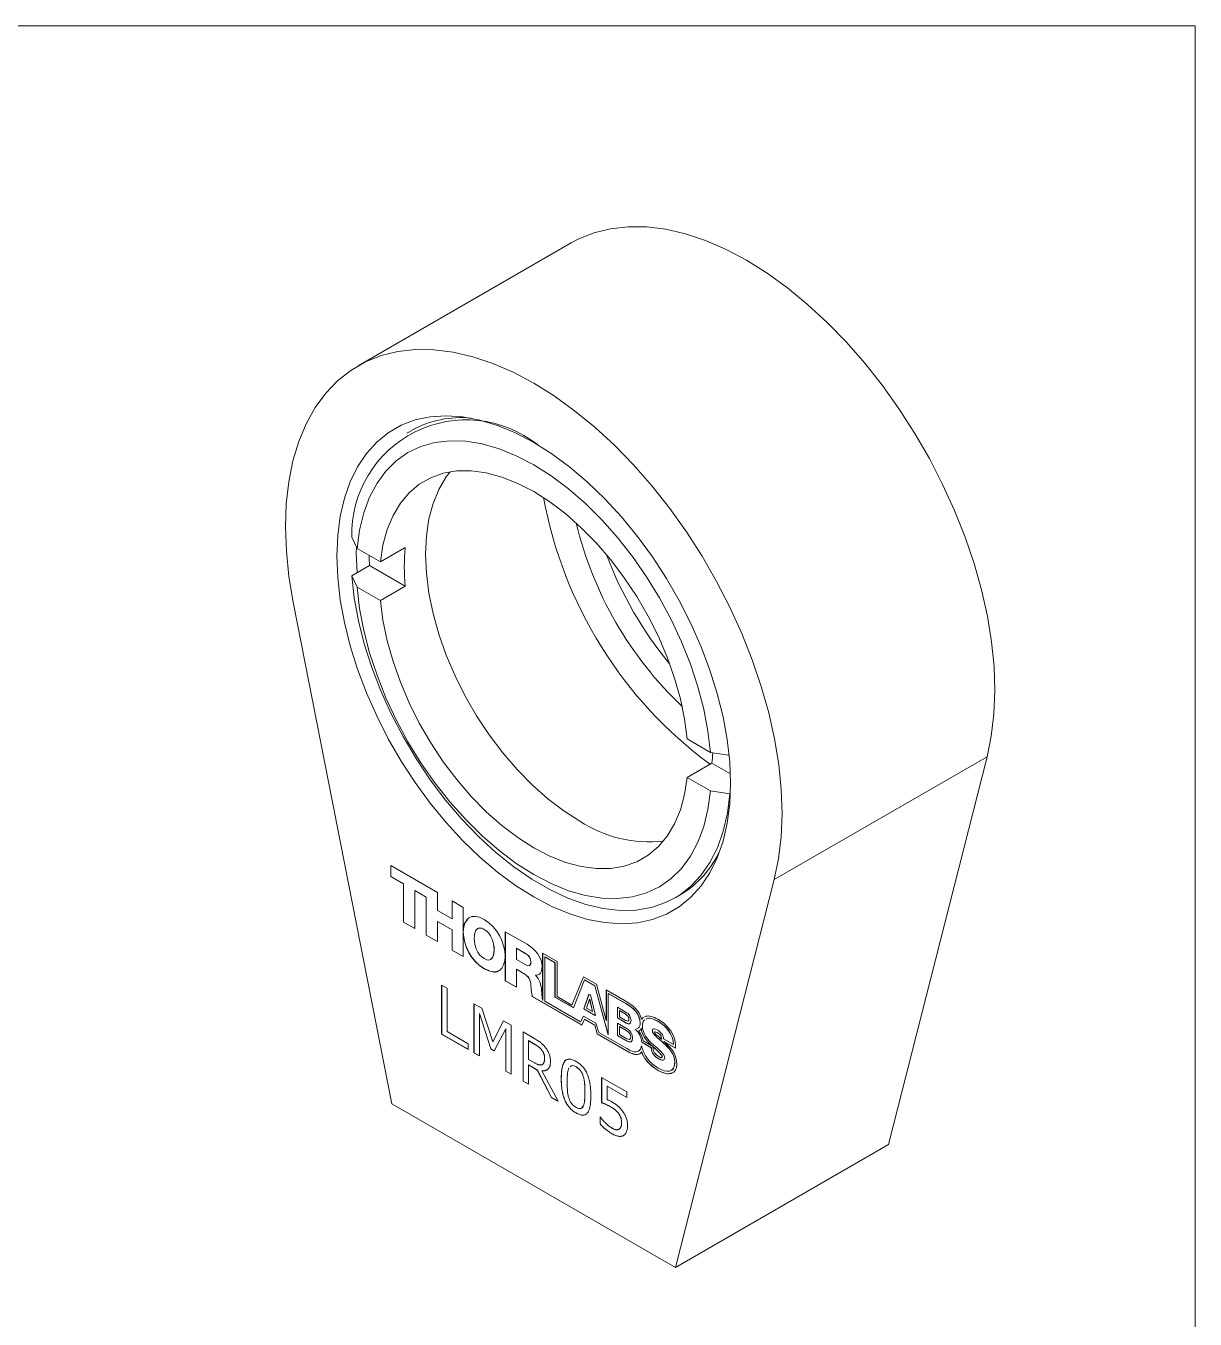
# Model space of a CAD drawing. Header units: inches. Extents: x 0.1 to 10.9, y 0.1 to 8.4.
# Drawn here: x 8.609 to 10.94, y 5.861 to 8.44 of the extents above; entities that cross this region are included whole.
import ezdxf

# ---------------------------------------------------------------- set-up
doc = ezdxf.new("R2010")
doc.units = ezdxf.units.IN
doc.header["$MEASUREMENT"] = 0

msp = doc.modelspace()

# ---------------------------------------------------------------- linework, layer by layer
at = {"color": 7, "linetype": 'Continuous', "lineweight": 0}
for p, q in [((0.06, 8.44), (10.94, 8.44)), ((10.94, 8.44), (10.94, 0.06)), ((9.6956, 8.007), (9.2714, 7.7621)), ((9.3784, 7.6333), (9.368, 7.6274)), ((9.2691, 7.3976), (9.2586, 7.42)), ((9.3156, 7.3708), (9.2691, 7.3976)), ((9.3651, 7.3993), (9.3156, 7.3708)), ((9.294, 7.3636), (9.2586, 7.3432)), ((9.294, 7.3636), (9.3651, 7.3226)), ((9.2586, 7.3432), (9.2691, 7.3208)), ((9.2691, 7.3208), (9.3156, 7.294)), ((9.3651, 7.3226), (9.3156, 7.294)), ((9.1418, 7.2909), (9.3385, 6.2903)), ((9.9736, 6.9909), (9.9271, 7.0177)), ((10.0094, 6.9853), (9.9736, 6.9909)), ((9.9766, 6.9695), (9.9271, 6.941)), ((9.9766, 6.9695), (10.0135, 6.9483)), ((10.5251, 6.9822), (10.1009, 6.7373)), ((10.3285, 6.2087), (10.5251, 6.9822)), ((9.9271, 6.941), (9.9736, 6.9141)), ((9.9736, 6.9141), (10.0123, 6.9081)), ((10.0134, 6.9087), (10.0123, 6.9081)), ((9.3363, 6.7652), (9.4292, 6.7116)), ((9.3363, 6.7432), (9.3363, 6.7652)), ((9.3365, 6.7433), (9.3365, 6.7651)), ((9.3365, 6.7433), (9.3363, 6.7432)), ((9.3618, 6.7285), (9.3363, 6.7432)), ((9.3619, 6.7286), (9.3365, 6.7433)), ((9.9042, 5.9637), (10.1009, 6.7373)), ((9.3619, 6.7286), (9.3618, 6.7285)), ((9.3618, 6.6525), (9.3618, 6.7285)), ((9.3619, 6.6526), (9.3619, 6.7286)), ((9.3841, 6.7158), (9.3839, 6.7157)), ((9.3839, 6.7157), (9.3839, 6.6397)), ((9.407, 6.7024), (9.3839, 6.7157)), ((9.4071, 6.7025), (9.3841, 6.7158)), ((9.4292, 6.7116), (9.4292, 6.6759)), ((9.903, 6.7007), (9.9133, 6.7067)), ((9.4071, 6.7025), (9.407, 6.7024)), ((9.407, 6.6264), (9.407, 6.7024)), ((9.4071, 6.6265), (9.4071, 6.7025)), ((9.4584, 6.659), (9.4584, 6.6947)), ((9.4584, 6.6947), (9.4806, 6.6819)), ((9.4585, 6.6591), (9.4585, 6.6946)), ((9.4806, 6.6819), (9.4806, 6.5839)), ((9.4292, 6.6759), (9.4584, 6.659)), ((9.4585, 6.6591), (9.4584, 6.659)), ((9.3619, 6.6526), (9.3618, 6.6525)), ((9.3839, 6.6397), (9.3618, 6.6525)), ((9.3839, 6.6398), (9.3619, 6.6526)), ((9.4293, 6.654), (9.4292, 6.6539)), ((9.4292, 6.6539), (9.4292, 6.6136)), ((9.4584, 6.6371), (9.4292, 6.6539)), ((9.4585, 6.6371), (9.4293, 6.654)), ((9.4584, 6.5967), (9.4584, 6.6371)), ((9.4585, 6.6371), (9.4584, 6.6371)), ((9.4585, 6.5968), (9.4585, 6.6371)), ((9.4809, 6.633), (9.4807, 6.6329)), ((9.5226, 6.638), (9.5225, 6.6379)), ((9.5646, 6.6334), (9.608, 6.6083)), ((9.5646, 6.5354), (9.5646, 6.6334)), ((9.5647, 6.5355), (9.5647, 6.6333)), ((9.4071, 6.6265), (9.407, 6.6264)), ((9.4292, 6.6136), (9.407, 6.6264)), ((9.4292, 6.6137), (9.4071, 6.6265)), ((9.4585, 6.5968), (9.4584, 6.5967)), ((9.4806, 6.5839), (9.4584, 6.5967)), ((9.4806, 6.5841), (9.4585, 6.5968)), ((9.5424, 6.5975), (9.5423, 6.5974)), ((9.5869, 6.6003), (9.5868, 6.6002)), ((9.5868, 6.6002), (9.5868, 6.5781)), ((9.6044, 6.59), (9.5868, 6.6002)), ((9.5868, 6.5781), (9.6054, 6.5674)), ((9.6046, 6.5901), (9.5869, 6.6003)), ((9.6046, 6.5901), (9.6044, 6.59)), ((9.668, 6.5737), (9.6391, 6.5904)), ((9.6391, 6.5904), (9.6391, 6.497)), ((9.6393, 6.5903), (9.6392, 6.4971)), ((9.6437, 6.583), (9.6436, 6.5829)), ((9.6436, 6.4945), (9.6436, 6.5829)), ((9.6436, 6.5829), (9.6636, 6.5714)), ((9.6437, 6.583), (9.6637, 6.5715)), ((9.5227, 6.5597), (9.5226, 6.5596)), ((9.5869, 6.5584), (9.5868, 6.5583)), ((9.5868, 6.5583), (9.5868, 6.5226)), ((9.6036, 6.5486), (9.5868, 6.5583)), ((9.6037, 6.5487), (9.5869, 6.5584)), ((9.6158, 6.5731), (9.6156, 6.573)), ((9.6637, 6.5715), (9.6636, 6.5714)), ((9.6636, 6.5714), (9.6636, 6.503)), ((9.6637, 6.5715), (9.6637, 6.503)), ((9.668, 6.5039), (9.668, 6.5737)), ((9.4377, 6.527), (9.4484, 6.5208)), ((9.4377, 6.429), (9.4377, 6.527)), ((9.4378, 6.4291), (9.4378, 6.5269)), ((9.5647, 6.5355), (9.5646, 6.5354)), ((9.5868, 6.5226), (9.5646, 6.5354)), ((9.5868, 6.5228), (9.5647, 6.5355)), ((9.6037, 6.5487), (9.6036, 6.5486)), ((9.6246, 6.5468), (9.6245, 6.5467)), ((9.6245, 6.5467), (9.6245, 6.5464)), ((9.7202, 6.5435), (9.6974, 6.4869)), ((9.7203, 6.5435), (9.6975, 6.487)), ((9.7003, 6.4817), (9.7226, 6.5373)), ((9.7464, 6.5284), (9.7202, 6.5435)), ((9.7228, 6.5374), (9.7226, 6.5373)), ((9.7226, 6.5373), (9.7429, 6.5256)), ((9.7228, 6.5374), (9.7431, 6.5257)), ((9.766, 6.4561), (9.7464, 6.5284)), ((9.4484, 6.5208), (9.4484, 6.434)), ((9.6161, 6.5215), (9.616, 6.5214)), ((9.6186, 6.5044), (9.6185, 6.5043)), ((9.7174, 6.4472), (9.6185, 6.5043)), ((9.7174, 6.4473), (9.6186, 6.5044)), ((9.6636, 6.503), (9.7003, 6.4817)), ((9.6637, 6.503), (9.6636, 6.503)), ((9.6637, 6.503), (9.7004, 6.4819)), ((9.6974, 6.4869), (9.668, 6.5039)), ((9.7314, 6.509), (9.7213, 6.4793)), ((9.7315, 6.5089), (9.7215, 6.4794)), ((9.7314, 6.509), (9.7345, 6.5072)), ((9.7345, 6.5072), (9.7442, 6.4662)), ((9.7431, 6.5257), (9.7429, 6.5256)), ((9.7429, 6.5256), (9.77, 6.4275)), ((9.7431, 6.5257), (9.77, 6.4281)), ((9.8035, 6.4955), (9.766, 6.5171)), ((9.766, 6.5171), (9.766, 6.4561)), ((9.7661, 6.517), (9.7661, 6.4562)), ((9.7701, 6.5101), (9.77, 6.51)), ((9.77, 6.4275), (9.77, 6.51)), ((9.77, 6.51), (9.8058, 6.4893)), ((9.7701, 6.5101), (9.806, 6.4893)), ((9.5021, 6.4898), (9.5176, 6.4809)), ((9.5021, 6.3918), (9.5021, 6.4898)), ((9.5023, 6.3919), (9.5023, 6.4897)), ((9.5176, 6.4809), (9.5398, 6.4138)), ((9.6392, 6.4971), (9.6391, 6.497)), ((9.7145, 6.4536), (9.6436, 6.4945)), ((9.6975, 6.487), (9.6974, 6.4869)), ((9.7215, 6.4794), (9.7213, 6.4793)), ((9.7442, 6.4662), (9.7213, 6.4793)), ((9.7441, 6.4664), (9.7215, 6.4794)), ((9.7327, 6.4989), (9.7267, 6.481)), ((9.7267, 6.481), (9.7385, 6.4742)), ((9.7385, 6.4742), (9.7327, 6.4989)), ((9.7329, 6.4989), (9.7327, 6.4989)), ((9.7386, 6.4742), (9.7329, 6.4989)), ((9.7386, 6.4742), (9.7385, 6.4742)), ((9.7882, 6.4828), (9.8059, 6.4725)), ((9.7882, 6.4614), (9.7882, 6.4828)), ((9.7883, 6.4614), (9.7883, 6.4827)), ((9.7922, 6.4759), (9.7921, 6.4758)), ((9.7921, 6.4758), (9.7921, 6.4635)), ((9.8045, 6.4687), (9.7921, 6.4758)), ((9.8046, 6.4688), (9.7922, 6.4759)), ((9.806, 6.4893), (9.8058, 6.4893)), ((9.513, 6.4702), (9.5129, 6.4701)), ((9.5129, 6.4701), (9.5129, 6.3856)), ((9.5358, 6.3997), (9.5129, 6.4701)), ((9.5359, 6.3997), (9.513, 6.4702)), ((9.5398, 6.4138), (9.5612, 6.4557)), ((9.5399, 6.4138), (9.5613, 6.4557)), ((9.5612, 6.4557), (9.5762, 6.447)), ((9.7203, 6.4651), (9.7145, 6.4536)), ((9.7146, 6.4537), (9.7145, 6.4536)), ((9.7204, 6.4651), (9.7146, 6.4537)), ((9.7174, 6.4472), (9.7224, 6.4587)), ((9.745, 6.4508), (9.7203, 6.4651)), ((9.7226, 6.4588), (9.7224, 6.4587)), ((9.7224, 6.4587), (9.743, 6.4469)), ((9.7226, 6.4588), (9.7431, 6.4469)), ((9.7508, 6.4325), (9.745, 6.4508)), ((9.7661, 6.4562), (9.766, 6.4561)), ((9.8059, 6.4511), (9.7882, 6.4614)), ((9.7883, 6.4614), (9.7882, 6.4614)), ((9.7882, 6.4511), (9.8079, 6.4397)), ((9.7882, 6.4511), (9.7882, 6.4264)), ((9.8061, 6.4512), (9.7883, 6.4614)), ((9.7883, 6.451), (9.7883, 6.4265)), ((9.7921, 6.4635), (9.8045, 6.4563)), ((9.8046, 6.4688), (9.8045, 6.4687)), ((9.8061, 6.4512), (9.8059, 6.4511)), ((9.8112, 6.4587), (9.811, 6.4587)), ((9.8337, 6.4512), (9.8335, 6.4512)), ((9.8365, 6.4589), (9.8364, 6.4588)), ((9.8693, 6.4546), (9.8692, 6.4545)), ((9.4378, 6.4291), (9.4377, 6.429)), ((9.4903, 6.3986), (9.4377, 6.429)), ((9.4903, 6.3988), (9.4378, 6.4291)), ((9.4484, 6.434), (9.4903, 6.4098)), ((9.5655, 6.4397), (9.5424, 6.3959)), ((9.5656, 6.4398), (9.5655, 6.4397)), ((9.5655, 6.3552), (9.5655, 6.4397)), ((9.5656, 6.3553), (9.5656, 6.4398)), ((9.5762, 6.447), (9.5762, 6.349)), ((9.5999, 6.4334), (9.6233, 6.4199)), ((9.5999, 6.3354), (9.5999, 6.4334)), ((9.6, 6.3355), (9.6, 6.4333)), ((9.743, 6.4469), (9.7478, 6.4296)), ((9.7431, 6.4469), (9.743, 6.4469)), ((9.7431, 6.4469), (9.748, 6.4297)), ((9.748, 6.4297), (9.7478, 6.4296)), ((9.7478, 6.4296), (9.8112, 6.393)), ((9.748, 6.4297), (9.8113, 6.3931)), ((9.8068, 6.4002), (9.7508, 6.4325)), ((9.7883, 6.4265), (9.7882, 6.4264)), ((9.8079, 6.415), (9.7882, 6.4264)), ((9.8081, 6.4151), (9.7883, 6.4265)), ((9.7921, 6.4444), (9.792, 6.4443)), ((9.792, 6.4443), (9.792, 6.4285)), ((9.8068, 6.4358), (9.792, 6.4443)), ((9.792, 6.4285), (9.8068, 6.4199)), ((9.8069, 6.4359), (9.7921, 6.4444)), ((9.8069, 6.4359), (9.8068, 6.4358)), ((9.8148, 6.4233), (9.8146, 6.4233)), ((9.8359, 6.4405), (9.8357, 6.4404)), ((9.8581, 6.4358), (9.8579, 6.4357)), ((9.8692, 6.431), (9.8691, 6.431)), ((9.8757, 6.4229), (9.8755, 6.4228)), ((9.4903, 6.4098), (9.4903, 6.3986)), ((9.5424, 6.3959), (9.5358, 6.3997)), ((9.5359, 6.3997), (9.5358, 6.3997)), ((9.5424, 6.396), (9.5359, 6.3997)), ((9.5399, 6.4138), (9.5398, 6.4138)), ((9.6107, 6.4161), (9.6106, 6.416)), ((9.6106, 6.416), (9.6106, 6.3788)), ((9.6237, 6.4084), (9.6106, 6.416)), ((9.6239, 6.4085), (9.6107, 6.4161)), ((9.6239, 6.4085), (9.6237, 6.4084)), ((9.6375, 6.3972), (9.6374, 6.3971)), ((9.8081, 6.4151), (9.8079, 6.415)), ((9.8367, 6.4131), (9.8366, 6.413)), ((9.8366, 6.413), (9.8557, 6.402)), ((9.8367, 6.4131), (9.8558, 6.402)), ((9.8585, 6.4044), (9.8392, 6.4156)), ((9.8549, 6.4079), (9.8547, 6.4078)), ((9.8558, 6.402), (9.8557, 6.402)), ((9.8586, 6.4045), (9.8585, 6.4044)), ((9.8591, 6.404), (9.859, 6.4039)), ((9.8759, 6.4191), (9.8757, 6.419)), ((9.8999, 6.4084), (9.8799, 6.4199)), ((9.8803, 6.4114), (9.8801, 6.4113)), ((9.8809, 6.4147), (9.8808, 6.4146)), ((9.8808, 6.4146), (9.9042, 6.4012)), ((9.8809, 6.4147), (9.9043, 6.4013)), ((9.9, 6.4085), (9.8999, 6.4084)), ((9.5023, 6.3919), (9.5021, 6.3918)), ((9.5129, 6.3856), (9.5021, 6.3918)), ((9.5129, 6.3858), (9.5023, 6.3919)), ((9.6106, 6.3788), (9.6219, 6.3723)), ((9.643, 6.381), (9.6428, 6.3809)), ((9.8113, 6.3931), (9.8112, 6.393)), ((9.8364, 6.3942), (9.8363, 6.3941)), ((9.8703, 6.38), (9.8702, 6.3799)), ((9.8775, 6.3843), (9.8774, 6.3842)), ((9.9025, 6.3731), (9.9024, 6.373)), ((9.5656, 6.3553), (9.5655, 6.3552)), ((9.5762, 6.349), (9.5655, 6.3552)), ((9.5762, 6.3492), (9.5656, 6.3553)), ((9.6107, 6.3677), (9.6106, 6.3676)), ((9.6106, 6.3676), (9.6106, 6.3292)), ((9.6283, 6.3574), (9.6106, 6.3676)), ((9.6285, 6.3575), (9.6107, 6.3677)), ((9.6285, 6.3575), (9.6283, 6.3574)), ((9.6568, 6.3026), (9.6283, 6.3574)), ((9.6569, 6.3026), (9.6285, 6.3575)), ((9.6378, 6.356), (9.6377, 6.3559)), ((9.6377, 6.3559), (9.6697, 6.2951)), ((9.6412, 6.3568), (9.6378, 6.356)), ((9.638, 6.3683), (9.6379, 6.3682)), ((9.7058, 6.3637), (9.7057, 6.3636)), ((9.7201, 6.3452), (9.7199, 6.3451)), ((9.8706, 6.3561), (9.8705, 6.3561)), ((9.6, 6.3355), (9.5999, 6.3354)), ((9.6106, 6.3292), (9.5999, 6.3354)), ((9.6106, 6.3294), (9.6, 6.3355)), ((9.6763, 6.3404), (9.6761, 6.3403)), ((9.7567, 6.3429), (9.8072, 6.3137)), ((9.7567, 6.292), (9.7567, 6.3429)), ((9.7568, 6.2921), (9.7568, 6.3428)), ((9.7676, 6.3256), (9.7674, 6.3255)), ((9.7674, 6.3255), (9.7674, 6.2989)), ((9.8072, 6.3025), (9.7674, 6.3255)), ((9.8072, 6.3027), (9.7676, 6.3256)), ((9.6697, 6.2951), (9.6568, 6.3026)), ((9.6569, 6.3026), (9.6568, 6.3026)), ((9.6696, 6.2953), (9.6569, 6.3026)), ((9.7235, 6.3132), (9.7234, 6.3131)), ((9.8072, 6.3137), (9.8072, 6.3025)), ((9.3385, 6.2903), (9.9042, 5.9637)), ((9.7058, 6.2719), (9.7057, 6.2718)), ((9.7175, 6.2827), (9.7201, 6.2852)), ((9.7201, 6.2852), (9.72, 6.2851)), ((9.7568, 6.2921), (9.7567, 6.292)), ((9.7743, 6.2844), (9.7742, 6.2844)), ((9.7909, 6.2703), (9.7908, 6.2702)), ((9.7535, 6.2641), (9.7542, 6.2636)), ((9.7535, 6.25), (9.7535, 6.2641)), ((9.7536, 6.2501), (9.7535, 6.25)), ((9.7536, 6.2501), (9.7536, 6.264)), ((9.7966, 6.2527), (9.7964, 6.2527)), ((9.7776, 6.2304), (9.7775, 6.2304)), ((9.7916, 6.2396), (9.7914, 6.2395)), ((10.3285, 6.2087), (9.9042, 5.9637))]:
    msp.add_line(p, q, dxfattribs=at)
at = {"color": 7, "linetype": 'Continuous', "lineweight": 0, "flags": 128}
for points in [[(10.5251, 6.9822), (10.5336, 7.0236), (10.5388, 7.0675), (10.5406, 7.1138), (10.539, 7.162), (10.534, 7.2118), (10.5257, 7.2629), (10.5141, 7.315), (10.4992, 7.3677), (10.4813, 7.4205), (10.4604, 7.4733), (10.4366, 7.5256), (10.4102, 7.577), (10.3812, 7.6271), (10.35, 7.6758), (10.3167, 7.7226), (10.2815, 7.7671), (10.2447, 7.8092), (10.2066, 7.8484), (10.1673, 7.8846), (10.1272, 7.9175), (10.0865, 7.9468), (10.0456, 7.9724), (10.0047, 7.994), (9.964, 8.0116), (9.9239, 8.0251), (9.8847, 8.0342), (9.8465, 8.039), (9.8097, 8.0395), (9.7745, 8.0355), (9.7412, 8.0272), (9.71, 8.0147), (9.6956, 8.007)], [(10.1009, 6.7373), (10.1094, 6.7787), (10.1145, 6.8226), (10.1163, 6.8688), (10.1147, 6.917), (10.1097, 6.9669), (10.1014, 7.018), (10.0898, 7.0701), (10.075, 7.1227), (10.057, 7.1756), (10.0361, 7.2284), (10.0123, 7.2806), (9.9859, 7.332), (9.957, 7.3822), (9.9257, 7.4309), (9.8924, 7.4776), (9.8572, 7.5222), (9.8204, 7.5642), (9.7823, 7.6035), (9.743, 7.6397), (9.7029, 7.6725), (9.6623, 7.7019), (9.6213, 7.7274), (9.5804, 7.7491), (9.5398, 7.7667), (9.4997, 7.7802), (9.4604, 7.7893), (9.4222, 7.7941), (9.3855, 7.7945), (9.3503, 7.7906), (9.317, 7.7823), (9.2857, 7.7697), (9.2568, 7.7529), (9.2303, 7.7321), (9.2066, 7.7072), (9.1857, 7.6786), (9.1677, 7.6465), (9.1529, 7.6109), (9.1413, 7.5723), (9.133, 7.5307), (9.128, 7.4867), (9.1264, 7.4403), (9.1282, 7.392), (9.1333, 7.3421), (9.1418, 7.2909)], [(10.0138, 6.9293), (10.0121, 6.8885), (10.0071, 6.8499), (9.9988, 6.8139), (9.9873, 6.7809), (9.9726, 6.7511), (9.955, 6.7247), (9.9345, 6.702), (9.9114, 6.6831), (9.8857, 6.6683), (9.8578, 6.6577), (9.8279, 6.6513), (9.7963, 6.6492), (9.7631, 6.6514), (9.7287, 6.658), (9.6935, 6.6688), (9.6576, 6.6837), (9.6213, 6.7027), (9.5851, 6.7255), (9.5492, 6.752), (9.5139, 6.782), (9.4796, 6.8151), (9.4464, 6.8512), (9.4148, 6.8898), (9.3848, 6.9308), (9.357, 6.9736), (9.3313, 7.018), (9.3082, 7.0636), (9.2877, 7.1099), (9.27, 7.1567), (9.2554, 7.2034), (9.2439, 7.2498), (9.2356, 7.2953), (9.2306, 7.3396), (9.2289, 7.3824), (9.2306, 7.4233), (9.2356, 7.4618), (9.2439, 7.4978), (9.2554, 7.5308), (9.27, 7.5607), (9.2877, 7.5871), (9.3082, 7.6098), (9.3313, 7.6286), (9.357, 7.6434), (9.3848, 7.654), (9.4148, 7.6604), (9.4464, 7.6625), (9.4796, 7.6603), (9.5139, 7.6537), (9.5492, 7.643), (9.5851, 7.628), (9.6213, 7.609), (9.6576, 7.5862), (9.6935, 7.5597), (9.7287, 7.5297), (9.7631, 7.4966), (9.7963, 7.4606), (9.8279, 7.4219), (9.8578, 7.381), (9.8857, 7.3381), (9.9114, 7.2937), (9.9345, 7.2482), (9.955, 7.2018), (9.9726, 7.1551), (9.9873, 7.1083), (9.9988, 7.062), (10.0071, 7.0164), (10.0121, 6.9721), (10.0138, 6.9293)], [(9.9736, 6.9909), (9.9686, 7.0336), (9.9603, 7.0774), (9.9487, 7.122), (9.9339, 7.167), (9.9161, 7.2118), (9.8954, 7.2561), (9.8721, 7.2994), (9.8463, 7.3413), (9.8184, 7.3815), (9.7886, 7.4194), (9.7571, 7.4548), (9.7243, 7.4873), (9.6906, 7.5166), (9.6561, 7.5424), (9.6213, 7.5644), (9.5866, 7.5825), (9.5521, 7.5965), (9.5184, 7.6062), (9.4856, 7.6115), (9.4541, 7.6125), (9.4243, 7.609), (9.3964, 7.6011), (9.3706, 7.5889), (9.3473, 7.5725), (9.3266, 7.5521), (9.3088, 7.5278), (9.294, 7.4999), (9.2824, 7.4687), (9.2741, 7.4345), (9.2691, 7.3976)], [(9.9271, 7.0177), (9.922, 7.0573), (9.9136, 7.0979), (9.902, 7.1392), (9.8873, 7.1807), (9.8698, 7.2219), (9.8495, 7.2624), (9.8268, 7.3017), (9.8018, 7.3394), (9.7748, 7.3751), (9.7462, 7.4084), (9.7162, 7.439), (9.6851, 7.4665), (9.6534, 7.4906), (9.6213, 7.5111), (9.5893, 7.5276), (9.5575, 7.5402), (9.5265, 7.5485), (9.4965, 7.5526), (9.4679, 7.5523), (9.4409, 7.5477), (9.4159, 7.5388), (9.3932, 7.5258), (9.3729, 7.5087), (9.3554, 7.4878), (9.3407, 7.4633), (9.3291, 7.4354), (9.3207, 7.4044), (9.3156, 7.3708)], [(9.4547, 7.5506), (9.4469, 7.5403), (9.4323, 7.5156), (9.4207, 7.4876), (9.4124, 7.4565), (9.4074, 7.4227), (9.4057, 7.3865), (9.4074, 7.3484), (9.4124, 7.3088), (9.4207, 7.2681), (9.4323, 7.2267), (9.4469, 7.1851), (9.4644, 7.1438), (9.4847, 7.1032), (9.5075, 7.0638), (9.5325, 7.0259), (9.5595, 6.9901), (9.5882, 6.9567), (9.6182, 6.926), (9.6493, 6.8984), (9.6811, 6.8742), (9.7133, 6.8537)], [(9.2677, 7.3999), (9.2675, 7.3884), (9.269, 7.3492)], [(10.0123, 6.9081), (10.0074, 6.8695), (9.9991, 6.8337), (9.9875, 6.8008), (9.9727, 6.7713), (9.9547, 6.7454), (9.9339, 6.7233), (9.9103, 6.7052), (9.8842, 6.6913), (9.8559, 6.6817), (9.8255, 6.6766), (9.7934, 6.6759), (9.7598, 6.6797), (9.7251, 6.6879), (9.6896, 6.7004), (9.6536, 6.7172), (9.6174, 6.7381), (9.5814, 6.7629), (9.5459, 6.7914), (9.5112, 6.8232), (9.4776, 6.8582), (9.4455, 6.896), (9.4151, 6.9362), (9.3868, 6.9785), (9.3607, 7.0225), (9.3371, 7.0678), (9.3162, 7.114), (9.2983, 7.1606), (9.2835, 7.2073), (9.2718, 7.2535), (9.2635, 7.299), (9.2586, 7.3432)], [(9.2691, 7.3208), (9.2741, 7.2782), (9.2824, 7.2343), (9.294, 7.1897), (9.3088, 7.1448), (9.3266, 7.0999), (9.3473, 7.0557), (9.3706, 7.0123), (9.3964, 6.9704), (9.4243, 6.9303), (9.4541, 6.8923), (9.4856, 6.8569), (9.5184, 6.8244), (9.5521, 6.7952), (9.5866, 6.7694), (9.6213, 6.7473), (9.6561, 6.7292), (9.6906, 6.7152), (9.7243, 6.7055), (9.7571, 6.7002), (9.7886, 6.6993), (9.8184, 6.7028), (9.8463, 6.7107), (9.8721, 6.7229), (9.8954, 6.7393), (9.9161, 6.7597), (9.9339, 6.7839), (9.9487, 6.8118), (9.9603, 6.843), (9.9686, 6.8772), (9.9736, 6.9141)], [(9.3156, 7.294), (9.3207, 7.2544), (9.3291, 7.2138), (9.3407, 7.1725), (9.3554, 7.131), (9.3729, 7.0899), (9.3932, 7.0494), (9.4159, 7.0101), (9.4409, 6.9723), (9.4679, 6.9366), (9.4965, 6.9033), (9.5265, 6.8727), (9.5575, 6.8452), (9.5893, 6.8211), (9.6213, 6.8007), (9.6534, 6.7841), (9.6851, 6.7716), (9.7162, 6.7632), (9.7462, 6.7592), (9.7748, 6.7594), (9.8018, 6.764), (9.8268, 6.7729), (9.8495, 6.7859), (9.8698, 6.803), (9.8873, 6.8239), (9.902, 6.8485), (9.9136, 6.8764), (9.922, 6.9073), (9.9271, 6.941)]]:
    msp.add_lwpolyline(points, dxfattribs=at)
at = {"color": 7, "linetype": 'Continuous', "lineweight": 0}
for centre, radius, start, end in [((9.4868, 7.426), 0.2282, 51.5822, 181.5266), ((9.4762, 7.4566), 0.2021, 84.2681, 118.9604), ((10.4779, 7.652), 0.8508, 190.3552, 233.5827), ((10.4268, 7.6208), 0.7411, 193.4482, 226.5464), ((9.8444, 7.404), 0.5519, 182.0941, 184.1995), ((9.7728, 7.361), 0.4096, 174.6234, 185.3766), ((10.4834, 7.6535), 0.7654, 200.5357, 219.4589), ((9.6134, 7.0055), 0.365, 354.3514, 357.5189), ((9.8517, 7.066), 0.2534, 236.8904, 276.3936), ((9.8099, 6.8791), 0.201, 300.9448, 335.816)]:
    msp.add_arc(centre, radius, start, end, dxfattribs=at)
for points in [[(9.4807, 6.6329), (9.4814, 6.6599), (9.4963, 6.6727), (9.5224, 6.6577)], [(9.5224, 6.6577), (9.5487, 6.6426), (9.5638, 6.6123), (9.5645, 6.5844)], [(9.5226, 6.5596), (9.4964, 6.5748), (9.4814, 6.6051), (9.4807, 6.6329)], [(9.5227, 6.5597), (9.4966, 6.5749), (9.4815, 6.6052), (9.4809, 6.633)], [(9.5225, 6.6379), (9.5081, 6.6462), (9.5027, 6.6348), (9.5027, 6.6202)], [(9.5423, 6.5974), (9.5423, 6.6119), (9.5368, 6.6296), (9.5225, 6.6379)], [(9.5424, 6.5975), (9.5424, 6.612), (9.5369, 6.6297), (9.5226, 6.638)], [(9.5027, 6.6202), (9.5027, 6.6057), (9.5081, 6.588), (9.5225, 6.5797)], [(9.608, 6.6083), (9.623, 6.5996), (9.6378, 6.5833), (9.6378, 6.5635)], [(9.5225, 6.5797), (9.5368, 6.5714), (9.5423, 6.5828), (9.5423, 6.5974)], [(9.5645, 6.5844), (9.5638, 6.5574), (9.5488, 6.5446), (9.5226, 6.5596)], [(9.6156, 6.573), (9.6156, 6.5803), (9.6106, 6.5865), (9.6044, 6.59)], [(9.6158, 6.5731), (9.6158, 6.5804), (9.6108, 6.5865), (9.6046, 6.5901)], [(9.6054, 6.5674), (9.6121, 6.5635), (9.6156, 6.5656), (9.6156, 6.573)], [(9.6378, 6.5635), (9.6378, 6.553), (9.6334, 6.5455), (9.6245, 6.5467)], [(9.616, 6.5214), (9.6154, 6.5316), (9.614, 6.5426), (9.6036, 6.5486)], [(9.6161, 6.5215), (9.6155, 6.5317), (9.6141, 6.5427), (9.6037, 6.5487)], [(9.6245, 6.5464), (9.6335, 6.5387), (9.6362, 6.5255), (9.6369, 6.5158)], [(9.6185, 6.5043), (9.6166, 6.5087), (9.6162, 6.5185), (9.616, 6.5214)], [(9.6186, 6.5044), (9.6167, 6.5088), (9.6164, 6.5186), (9.6161, 6.5215)], [(9.6369, 6.5158), (9.6371, 6.5126), (9.6376, 6.5035), (9.6391, 6.497)], [(9.8364, 6.4588), (9.8328, 6.4687), (9.8307, 6.4798), (9.8035, 6.4955)], [(9.8058, 6.4893), (9.819, 6.4819), (9.8335, 6.4696), (9.8335, 6.4512)], [(9.806, 6.4893), (9.8192, 6.482), (9.8337, 6.4696), (9.8337, 6.4512)], [(9.811, 6.4587), (9.811, 6.4634), (9.8078, 6.4667), (9.8045, 6.4687)], [(9.8045, 6.4563), (9.8072, 6.4547), (9.811, 6.4541), (9.811, 6.4587)], [(9.8112, 6.4587), (9.8112, 6.4634), (9.808, 6.4668), (9.8046, 6.4688)], [(9.8059, 6.4725), (9.8108, 6.4697), (9.8153, 6.4644), (9.8153, 6.4563)], [(9.8153, 6.4563), (9.8153, 6.4483), (9.8099, 6.4488), (9.8059, 6.4511)], [(9.9042, 6.4012), (9.9042, 6.4154), (9.9018, 6.4397), (9.8689, 6.4587)], [(9.8692, 6.4545), (9.8844, 6.4457), (9.8998, 6.4284), (9.8999, 6.4084)], [(9.8693, 6.4546), (9.8846, 6.4458), (9.8999, 6.4284), (9.9, 6.4085)], [(9.8146, 6.4233), (9.8146, 6.4293), (9.8108, 6.4335), (9.8068, 6.4358)], [(9.8068, 6.4199), (9.8101, 6.418), (9.8146, 6.4173), (9.8146, 6.4233)], [(9.8148, 6.4233), (9.8148, 6.4294), (9.8109, 6.4335), (9.8069, 6.4359)], [(9.8079, 6.4397), (9.8133, 6.4366), (9.8183, 6.4306), (9.8183, 6.4213)], [(9.8234, 6.4392), (9.831, 6.4323), (9.8359, 6.4224), (9.8366, 6.413)], [(9.8236, 6.4393), (9.8311, 6.4324), (9.836, 6.4224), (9.8367, 6.4131)], [(9.831, 6.4352), (9.8326, 6.4364), (9.8349, 6.4372), (9.8357, 6.4404)], [(9.8392, 6.4156), (9.8392, 6.4223), (9.8342, 6.431), (9.831, 6.4352)], [(9.8357, 6.4404), (9.8357, 6.43), (9.8442, 6.4173), (9.8547, 6.4078)], [(9.8359, 6.4405), (9.8359, 6.4301), (9.8443, 6.4173), (9.8549, 6.4079)], [(9.8604, 6.4074), (9.8494, 6.4173), (9.8379, 6.4296), (9.8379, 6.4458)], [(9.8676, 6.4377), (9.8633, 6.4402), (9.8579, 6.4415), (9.8579, 6.4357)], [(9.8579, 6.4357), (9.8579, 6.4289), (9.869, 6.4213), (9.8801, 6.4113)], [(9.8581, 6.4358), (9.8581, 6.429), (9.8691, 6.4214), (9.8803, 6.4114)], [(9.8622, 6.433), (9.8622, 6.4342), (9.8669, 6.4323), (9.8691, 6.431)], [(9.8757, 6.419), (9.8651, 6.4282), (9.8622, 6.4304), (9.8622, 6.433)], [(9.8624, 6.4331), (9.8624, 6.4343), (9.867, 6.4324), (9.8692, 6.431)], [(9.8799, 6.4199), (9.8802, 6.4278), (9.8737, 6.4342), (9.8676, 6.4377)], [(9.8691, 6.431), (9.8737, 6.4282), (9.8751, 6.4262), (9.8755, 6.4228)], [(9.8692, 6.431), (9.8738, 6.4282), (9.8752, 6.4263), (9.8757, 6.4229)], [(9.8755, 6.4228), (9.8757, 6.4214), (9.8757, 6.4206), (9.8757, 6.419)], [(9.8757, 6.4229), (9.8759, 6.4215), (9.8759, 6.4207), (9.8759, 6.4191)], [(9.8363, 6.4059), (9.8343, 6.3902), (9.8218, 6.3915), (9.8068, 6.4002)], [(9.8183, 6.4213), (9.8183, 6.4121), (9.8123, 6.4125), (9.8079, 6.415)], [(9.869, 6.3616), (9.8534, 6.3706), (9.8394, 6.3868), (9.8363, 6.4059)], [(9.8547, 6.4078), (9.856, 6.4067), (9.8572, 6.4056), (9.8585, 6.4044)], [(9.8549, 6.4079), (9.8561, 6.4068), (9.8574, 6.4057), (9.8586, 6.4045)], [(9.8557, 6.402), (9.8561, 6.3913), (9.8617, 6.3848), (9.8702, 6.3799)], [(9.8558, 6.402), (9.8562, 6.3914), (9.8618, 6.3849), (9.8703, 6.38)], [(9.859, 6.4039), (9.8684, 6.3954), (9.8779, 6.3862), (9.8774, 6.3842)], [(9.8666, 6.3872), (9.8591, 6.3938), (9.859, 6.3986), (9.859, 6.4039)], [(9.8591, 6.404), (9.8685, 6.3955), (9.878, 6.3863), (9.8775, 6.3843)], [(9.8824, 6.3818), (9.8824, 6.3896), (9.8714, 6.3974), (9.8604, 6.4074)], [(9.8801, 6.4113), (9.8912, 6.4013), (9.9024, 6.3889), (9.9024, 6.373)], [(9.8803, 6.4114), (9.8913, 6.4014), (9.9025, 6.389), (9.9025, 6.3731)], [(9.8814, 6.4141), (9.8812, 6.4142), (9.881, 6.4144), (9.8808, 6.4146)], [(9.9064, 6.3688), (9.9064, 6.3881), (9.8967, 6.4006), (9.8814, 6.4141)], [(9.8112, 6.393), (9.8225, 6.3867), (9.8331, 6.3868), (9.8363, 6.3941)], [(9.8363, 6.3941), (9.8393, 6.3832), (9.8499, 6.3679), (9.8705, 6.3561)], [(9.8364, 6.3942), (9.8394, 6.3833), (9.8501, 6.368), (9.8706, 6.3561)], [(9.8774, 6.3842), (9.8764, 6.3804), (9.8737, 6.3808), (9.8666, 6.3872)], [(9.9024, 6.373), (9.9024, 6.3507), (9.8858, 6.3519), (9.869, 6.3616)], [(9.8702, 6.3799), (9.8762, 6.3764), (9.8824, 6.3753), (9.8824, 6.3818)], [(9.8705, 6.3561), (9.8911, 6.3442), (9.9064, 6.3498), (9.9064, 6.3688)]]:
    msp.add_open_spline(points, degree=3, dxfattribs=at)
for points, knots in [([(9.4809, 6.633), (9.4813, 6.6402), (9.4819, 6.6504), (9.4875, 6.6553), (9.4892, 6.6566)], [0, 0, 0, 0, 0.710041, 1, 1, 1, 1]), ([(9.5226, 6.638), (9.5202, 6.6391), (9.5157, 6.6412), (9.5108, 6.6408), (9.5092, 6.6391), (9.5087, 6.6386)], [0, 0, 0, 0, 0.455848, 0.857832, 1, 1, 1, 1]), ([(9.5365, 6.5792), (9.5374, 6.5799), (9.5399, 6.5819), (9.5419, 6.5884), (9.5423, 6.5944), (9.5424, 6.5975)], [0, 0, 0, 0, 0.201844, 0.591268, 1, 1, 1, 1]), ([(9.551, 6.5553), (9.5508, 6.5552), (9.548, 6.5521), (9.5377, 6.5529), (9.5279, 6.5574), (9.5227, 6.5597)], [0, 0, 0, 0, 0.023885, 0.483905, 1, 1, 1, 1]), ([(9.6119, 6.5657), (9.6125, 6.5659), (9.6141, 6.5663), (9.6155, 6.569), (9.6157, 6.5716), (9.6158, 6.5731)], [0, 0, 0, 0, 0.2551301, 0.5996031, 1, 1, 1, 1]), ([(9.6302, 6.5474), (9.6301, 6.5473), (9.6286, 6.5463), (9.6265, 6.5465), (9.6246, 6.5468)], [0, 0, 0, 0, 0.086372, 1, 1, 1, 1]), ([(9.8136, 6.4506), (9.8129, 6.4503), (9.8116, 6.4495), (9.8089, 6.4498), (9.807, 6.4507), (9.8061, 6.4512)], [0, 0, 0, 0, 0.313264, 0.668862, 1, 1, 1, 1]), ([(9.8102, 6.4559), (9.8102, 6.4559), (9.8106, 6.4561), (9.811, 6.4571), (9.8111, 6.4582), (9.8112, 6.4587)], [0, 0, 0, 0, 0.0558425, 0.4985956, 1, 1, 1, 1]), ([(9.8335, 6.4512), (9.8334, 6.4492), (9.833, 6.4452), (9.8307, 6.4413), (9.8282, 6.4407), (9.8271, 6.4405)], [0, 0, 0, 0, 0.37587, 0.738304, 1, 1, 1, 1]), ([(9.8337, 6.4512), (9.8335, 6.4492), (9.8331, 6.4453), (9.8308, 6.4414), (9.8283, 6.4408), (9.8272, 6.4406)], [0, 0, 0, 0, 0.37587, 0.738304, 1, 1, 1, 1]), ([(9.8399, 6.4623), (9.8398, 6.4623), (9.8384, 6.4616), (9.8374, 6.4602), (9.8364, 6.4588)], [0, 0, 0, 0, 0.017198, 1, 1, 1, 1]), ([(9.84, 6.4624), (9.84, 6.4624), (9.8385, 6.4617), (9.8375, 6.4603), (9.8365, 6.4589)], [0, 0, 0, 0, 0.017198, 1, 1, 1, 1]), ([(9.8379, 6.4458), (9.8381, 6.4479), (9.8384, 6.452), (9.8401, 6.4564), (9.8422, 6.4573), (9.843, 6.4577)], [0, 0, 0, 0, 0.410849, 0.784871, 1, 1, 1, 1]), ([(9.8689, 6.4587), (9.8642, 6.461), (9.8558, 6.4651), (9.8468, 6.4657), (9.8432, 6.4639), (9.8424, 6.4634)], [0, 0, 0, 0, 0.490002, 0.872907, 1, 1, 1, 1]), ([(9.8454, 6.459), (9.8463, 6.4596), (9.8496, 6.4618), (9.8583, 6.4598), (9.8655, 6.4563), (9.8692, 6.4545)], [0, 0, 0, 0, 0.151511, 0.572487, 1, 1, 1, 1]), ([(9.8455, 6.459), (9.8464, 6.4596), (9.8498, 6.4619), (9.8585, 6.4599), (9.8657, 6.4564), (9.8693, 6.4546)], [0, 0, 0, 0, 0.151511, 0.572487, 1, 1, 1, 1]), ([(9.8134, 6.4195), (9.8135, 6.4195), (9.814, 6.4199), (9.8146, 6.4212), (9.8147, 6.4226), (9.8148, 6.4233)], [0, 0, 0, 0, 0.112665, 0.526071, 1, 1, 1, 1]), ([(9.861, 6.4398), (9.8602, 6.4396), (9.859, 6.4394), (9.8582, 6.4377), (9.8581, 6.4365), (9.8581, 6.4358)], [0, 0, 0, 0, 0.4502353, 0.7106167, 1, 1, 1, 1]), ([(9.6233, 6.4199), (9.6245, 6.4192), (9.6268, 6.4178), (9.6301, 6.4157), (9.6331, 6.4136), (9.6358, 6.4115), (9.6383, 6.4094), (9.6407, 6.4071), (9.6429, 6.4046), (9.6443, 6.4029), (9.645, 6.402)], [0, 0, 0, 0, 0.161052, 0.308885, 0.442335, 0.563177, 0.676001, 0.785387, 0.893479, 1, 1, 1, 1]), ([(9.6374, 6.3971), (9.6369, 6.3977), (9.6361, 6.3988), (9.6347, 6.4003), (9.6332, 6.4018), (9.6316, 6.4032), (9.6298, 6.4045), (9.6279, 6.4058), (9.6259, 6.4072), (9.6245, 6.408), (9.6237, 6.4084)], [0, 0, 0, 0, 0.105432, 0.212693, 0.325664, 0.442822, 0.566916, 0.701779, 0.845697, 1, 1, 1, 1]), ([(9.6375, 6.3972), (9.6371, 6.3978), (9.6362, 6.3989), (9.6348, 6.4004), (9.6333, 6.4019), (9.6317, 6.4033), (9.6299, 6.4046), (9.6281, 6.4059), (9.626, 6.4073), (9.6246, 6.4081), (9.6239, 6.4085)], [0, 0, 0, 0, 0.105432, 0.212693, 0.325664, 0.442822, 0.566916, 0.701779, 0.845697, 1, 1, 1, 1]), ([(9.6428, 6.3809), (9.6428, 6.3816), (9.6428, 6.383), (9.6425, 6.3851), (9.6421, 6.3871), (9.6416, 6.3892), (9.6408, 6.3912), (9.6399, 6.3932), (9.6387, 6.3952), (9.6378, 6.3965), (9.6374, 6.3971)], [0, 0, 0, 0, 0.1356711, 0.2660336, 0.3888289, 0.508987, 0.6268375, 0.7465048, 0.8703605, 1, 1, 1, 1]), ([(9.643, 6.381), (9.643, 6.3817), (9.6429, 6.3831), (9.6427, 6.3851), (9.6423, 6.3872), (9.6417, 6.3892), (9.641, 6.3913), (9.64, 6.3933), (9.6389, 6.3953), (9.638, 6.3966), (9.6375, 6.3972)], [0, 0, 0, 0, 0.1356711, 0.2660336, 0.3888289, 0.508987, 0.6268375, 0.7465048, 0.8703605, 1, 1, 1, 1]), ([(9.645, 6.402), (9.6457, 6.401), (9.6472, 6.399), (9.6491, 6.3959), (9.6507, 6.3927), (9.6522, 6.3894), (9.6533, 6.3859), (9.6541, 6.3824), (9.6546, 6.3786), (9.6546, 6.3762), (9.6546, 6.3749)], [0, 0, 0, 0, 0.12046, 0.237385, 0.353493, 0.469003, 0.587858, 0.714821, 0.851378, 1, 1, 1, 1]), ([(9.8167, 6.4152), (9.8166, 6.415), (9.816, 6.4141), (9.8141, 6.4135), (9.8112, 6.4136), (9.8091, 6.4146), (9.8081, 6.4151)], [0, 0, 0, 0, 0.062552, 0.36028, 0.692374, 1, 1, 1, 1]), ([(9.8365, 6.4059), (9.836, 6.4033), (9.8352, 6.3991), (9.8326, 6.3971), (9.8317, 6.3963)], [0, 0, 0, 0, 0.631918, 1, 1, 1, 1]), ([(9.6219, 6.3723), (9.6228, 6.3718), (9.6244, 6.3709), (9.6268, 6.3697), (9.629, 6.3688), (9.6311, 6.368), (9.633, 6.3676), (9.6348, 6.3674), (9.6364, 6.3677), (9.6374, 6.368), (9.6379, 6.3682)], [0, 0, 0, 0, 0.151332, 0.29307, 0.424794, 0.548705, 0.665672, 0.779017, 0.88959, 1, 1, 1, 1]), ([(9.6546, 6.3749), (9.6546, 6.374), (9.6546, 6.3723), (9.6544, 6.3699), (9.654, 6.3677), (9.6536, 6.3657), (9.6529, 6.3639), (9.6521, 6.3622), (9.6512, 6.3608), (9.6502, 6.3596), (9.649, 6.3585), (9.6477, 6.3576), (9.6463, 6.3569), (9.6448, 6.3564), (9.6432, 6.356), (9.6414, 6.3558), (9.6396, 6.3557), (9.6383, 6.3559), (9.6377, 6.3559)], [0, 0, 0, 0, 0.070383, 0.137949, 0.203489, 0.266812, 0.32894, 0.389635, 0.449566, 0.509405, 0.568823, 0.628206, 0.68792, 0.74831, 0.809318, 0.871253, 0.934651, 1, 1, 1, 1]), ([(9.6379, 6.3682), (9.6383, 6.3685), (9.6391, 6.3689), (9.6401, 6.3699), (9.6409, 6.3711), (9.6416, 6.3725), (9.6422, 6.3741), (9.6426, 6.3761), (9.6428, 6.3784), (9.6428, 6.38), (9.6428, 6.3809)], [0, 0, 0, 0, 0.117034, 0.230355, 0.342686, 0.45476, 0.572663, 0.702231, 0.844647, 1, 1, 1, 1]), ([(9.638, 6.3683), (9.6384, 6.3685), (9.6392, 6.369), (9.6402, 6.37), (9.6411, 6.3712), (9.6418, 6.3725), (9.6423, 6.3742), (9.6427, 6.3761), (9.6429, 6.3785), (9.643, 6.3801), (9.643, 6.381)], [0, 0, 0, 0, 0.117034, 0.230355, 0.342686, 0.45476, 0.572663, 0.702231, 0.844647, 1, 1, 1, 1]), ([(9.6761, 6.3403), (9.6761, 6.3424), (9.6762, 6.3465), (9.6765, 6.3523), (9.6771, 6.3575), (9.6779, 6.3621), (9.6789, 6.3662), (9.6801, 6.3697), (9.6815, 6.3727), (9.6832, 6.3751), (9.6851, 6.377), (9.6873, 6.3783), (9.6898, 6.3791), (9.6925, 6.3794), (9.6954, 6.379), (9.6986, 6.3781), (9.7021, 6.3768), (9.7044, 6.3755), (9.7057, 6.3748)], [0, 0, 0, 0, 0.090633, 0.175365, 0.25411, 0.327422, 0.395556, 0.458874, 0.517935, 0.572969, 0.625299, 0.676132, 0.726593, 0.777187, 0.828946, 0.88279, 0.939621, 1, 1, 1, 1]), ([(9.6763, 6.3404), (9.6764, 6.3462), (9.6766, 6.3578), (9.68, 6.37), (9.6834, 6.3763), (9.6854, 6.3771), (9.6855, 6.3771)], [0, 0, 0, 0, 0.398847, 0.796686, 0.995757, 1, 1, 1, 1]), ([(9.7057, 6.3748), (9.7069, 6.374), (9.7093, 6.3726), (9.7128, 6.37), (9.716, 6.3671), (9.719, 6.364), (9.7217, 6.3606), (9.7241, 6.357), (9.7263, 6.3531), (9.7282, 6.349), (9.7299, 6.3446), (9.7313, 6.3399), (9.7325, 6.335), (9.7335, 6.3298), (9.7343, 6.3243), (9.7348, 6.3185), (9.7351, 6.3125), (9.7352, 6.3084), (9.7352, 6.3063)], [0, 0, 0, 0, 0.061036, 0.118511, 0.173126, 0.225335, 0.276156, 0.326657, 0.377975, 0.430897, 0.48637, 0.545676, 0.608755, 0.676741, 0.749317, 0.827378, 0.910864, 1, 1, 1, 1]), ([(9.8113, 6.3931), (9.8144, 6.3917), (9.8204, 6.3889), (9.8273, 6.388), (9.8304, 6.3893), (9.8314, 6.3897)], [0, 0, 0, 0, 0.42803, 0.827405, 1, 1, 1, 1]), ([(9.8703, 6.38), (9.8718, 6.3792), (9.8746, 6.3778), (9.8779, 6.3767), (9.8791, 6.3773), (9.8793, 6.3774)], [0, 0, 0, 0, 0.474135, 0.914783, 1, 1, 1, 1]), ([(9.8775, 6.3843), (9.8774, 6.3839), (9.8772, 6.3831), (9.8767, 6.3826), (9.8765, 6.3824)], [0, 0, 0, 0, 0.569605, 1, 1, 1, 1]), ([(9.9025, 6.3731), (9.9022, 6.3695), (9.9016, 6.3628), (9.8981, 6.3574), (9.8951, 6.3567), (9.8944, 6.3565)], [0, 0, 0, 0, 0.466848, 0.874712, 1, 1, 1, 1]), ([(9.6913, 6.3615), (9.691, 6.3609), (9.6903, 6.3594), (9.6896, 6.3568), (9.689, 6.3537), (9.6886, 6.3502), (9.6883, 6.3464), (9.6881, 6.3423), (9.688, 6.338), (9.6879, 6.335), (9.6879, 6.3335)], [0, 0, 0, 0, 0.092933, 0.195519, 0.309146, 0.433137, 0.565429, 0.704474, 0.849092, 1, 1, 1, 1]), ([(9.7057, 6.3636), (9.704, 6.3645), (9.7007, 6.3661), (9.6962, 6.3667), (9.6946, 6.3648), (9.694, 6.364)], [0, 0, 0, 0, 0.372909, 0.744825, 1, 1, 1, 1]), ([(9.7058, 6.3637), (9.7041, 6.3645), (9.7008, 6.3662), (9.6963, 6.3668), (9.6948, 6.3649), (9.6941, 6.3641)], [0, 0, 0, 0, 0.372909, 0.744825, 1, 1, 1, 1]), ([(9.7199, 6.3451), (9.7196, 6.3461), (9.7189, 6.3481), (9.7176, 6.3509), (9.7162, 6.3536), (9.7145, 6.356), (9.7126, 6.3582), (9.7105, 6.3602), (9.7082, 6.3621), (9.7065, 6.3631), (9.7057, 6.3636)], [0, 0, 0, 0, 0.130234, 0.253324, 0.370505, 0.485287, 0.600872, 0.723431, 0.855641, 1, 1, 1, 1]), ([(9.7201, 6.3452), (9.7197, 6.3462), (9.719, 6.3482), (9.7178, 6.351), (9.7163, 6.3536), (9.7147, 6.3561), (9.7128, 6.3583), (9.7107, 6.3603), (9.7083, 6.3622), (9.7067, 6.3632), (9.7058, 6.3637)], [0, 0, 0, 0, 0.130234, 0.253324, 0.370505, 0.485287, 0.600872, 0.723431, 0.855641, 1, 1, 1, 1]), ([(9.7235, 6.3132), (9.7235, 6.3149), (9.7235, 6.318), (9.7234, 6.3226), (9.7232, 6.3269), (9.7228, 6.331), (9.7224, 6.3348), (9.7218, 6.3384), (9.7211, 6.3419), (9.7204, 6.3441), (9.7201, 6.3452)], [0, 0, 0, 0, 0.159651, 0.308566, 0.446193, 0.573969, 0.692158, 0.802057, 0.904099, 1, 1, 1, 1]), ([(9.8706, 6.3561), (9.8761, 6.3534), (9.8859, 6.3485), (9.8938, 6.3508), (9.8973, 6.3517)], [0, 0, 0, 0, 0.55753, 1, 1, 1, 1]), ([(9.7057, 6.2718), (9.7044, 6.2726), (9.702, 6.274), (9.6985, 6.2767), (9.6953, 6.2795), (9.6924, 6.2826), (9.6896, 6.2859), (9.6872, 6.2895), (9.685, 6.2934), (9.6831, 6.2975), (9.6815, 6.3018), (9.68, 6.3065), (9.6788, 6.3114), (9.6778, 6.3166), (9.677, 6.3222), (9.6765, 6.328), (9.6762, 6.3341), (9.6761, 6.3382), (9.6761, 6.3403)], [0, 0, 0, 0, 0.060973, 0.118388, 0.172874, 0.22467, 0.275401, 0.32568, 0.376549, 0.428972, 0.484148, 0.542887, 0.606162, 0.674011, 0.747103, 0.82563, 0.909854, 1, 1, 1, 1]), ([(9.7058, 6.2719), (9.7046, 6.2727), (9.7022, 6.2741), (9.6987, 6.2767), (9.6955, 6.2796), (9.6925, 6.2827), (9.6898, 6.286), (9.6874, 6.2896), (9.6852, 6.2935), (9.6833, 6.2976), (9.6816, 6.3019), (9.6802, 6.3066), (9.679, 6.3115), (9.678, 6.3167), (9.6772, 6.3222), (9.6766, 6.328), (9.6763, 6.3341), (9.6763, 6.3383), (9.6763, 6.3404)], [0, 0, 0, 0, 0.060973, 0.118388, 0.172874, 0.22467, 0.275401, 0.32568, 0.376549, 0.428972, 0.484148, 0.542887, 0.606162, 0.674011, 0.747103, 0.82563, 0.909854, 1, 1, 1, 1]), ([(9.6879, 6.3335), (9.6879, 6.3318), (9.688, 6.3287), (9.6881, 6.3241), (9.6883, 6.3199), (9.6885, 6.316), (9.6889, 6.3123), (9.6895, 6.3088), (9.6902, 6.3053), (9.6909, 6.303), (9.6912, 6.3019)], [0, 0, 0, 0, 0.164101, 0.314107, 0.45075, 0.57345, 0.686481, 0.794892, 0.899373, 1, 1, 1, 1]), ([(9.7234, 6.3131), (9.7234, 6.3148), (9.7234, 6.3179), (9.7232, 6.3225), (9.723, 6.3268), (9.7227, 6.3309), (9.7223, 6.3347), (9.7217, 6.3384), (9.7209, 6.3418), (9.7203, 6.344), (9.7199, 6.3451)], [0, 0, 0, 0, 0.159651, 0.308566, 0.446193, 0.573969, 0.692158, 0.802057, 0.904099, 1, 1, 1, 1]), ([(9.6912, 6.3019), (9.6916, 6.3009), (9.6922, 6.299), (9.6934, 6.2961), (9.6949, 6.2934), (9.6965, 6.2909), (9.6984, 6.2886), (9.7006, 6.2865), (9.703, 6.2846), (9.7048, 6.2836), (9.7057, 6.283)], [0, 0, 0, 0, 0.127944, 0.248237, 0.364445, 0.478579, 0.594718, 0.717963, 0.852139, 1, 1, 1, 1]), ([(9.7352, 6.3063), (9.7352, 6.3042), (9.7351, 6.3001), (9.7348, 6.2943), (9.7343, 6.289), (9.7335, 6.2843), (9.7325, 6.2803), (9.7312, 6.2767), (9.7298, 6.2737), (9.7281, 6.2713), (9.7261, 6.2695), (9.724, 6.2682), (9.7215, 6.2675), (9.7188, 6.2673), (9.7159, 6.2676), (9.7127, 6.2685), (9.7093, 6.2699), (9.7069, 6.2712), (9.7057, 6.2718)], [0, 0, 0, 0, 0.091407, 0.176641, 0.256162, 0.329703, 0.398133, 0.461415, 0.520191, 0.575095, 0.627122, 0.67773, 0.727609, 0.777901, 0.829631, 0.883445, 0.93993, 1, 1, 1, 1]), ([(9.72, 6.2851), (9.7203, 6.2859), (9.7209, 6.2874), (9.7217, 6.29), (9.7223, 6.2929), (9.7227, 6.2962), (9.723, 6.2999), (9.7232, 6.3039), (9.7234, 6.3084), (9.7234, 6.3115), (9.7234, 6.3131)], [0, 0, 0, 0, 0.09849, 0.201838, 0.3116949, 0.42746, 0.5528053, 0.6899099, 0.8389458, 1, 1, 1, 1]), ([(9.7201, 6.2852), (9.7204, 6.2859), (9.7211, 6.2875), (9.7218, 6.2901), (9.7224, 6.293), (9.7228, 6.2963), (9.7232, 6.3), (9.7234, 6.304), (9.7235, 6.3085), (9.7235, 6.3116), (9.7235, 6.3132)], [0, 0, 0, 0, 0.09849, 0.201838, 0.3116949, 0.42746, 0.5528053, 0.6899099, 0.8389458, 1, 1, 1, 1]), ([(9.7674, 6.2989), (9.7683, 6.2985), (9.7699, 6.2977), (9.7724, 6.2964), (9.7747, 6.2952), (9.7762, 6.2943), (9.7769, 6.294)], [0, 0, 0, 0, 0.263732, 0.530514, 0.784727, 1, 1, 1, 1]), ([(9.7769, 6.294), (9.778, 6.2933), (9.7802, 6.292), (9.7834, 6.29), (9.7863, 6.2878), (9.789, 6.2857), (9.7916, 6.2834), (9.7941, 6.2809), (9.7964, 6.2782), (9.7979, 6.2763), (9.7986, 6.2753)], [0, 0, 0, 0, 0.147901, 0.286494, 0.4169, 0.538123, 0.654717, 0.770069, 0.884478, 1, 1, 1, 1]), ([(9.7057, 6.283), (9.7065, 6.2825), (9.7082, 6.2816), (9.7105, 6.2808), (9.7126, 6.2804), (9.7145, 6.2804), (9.7162, 6.2809), (9.7177, 6.2819), (9.719, 6.2832), (9.7196, 6.2845), (9.72, 6.2851)], [0, 0, 0, 0, 0.141458, 0.272712, 0.395264, 0.512481, 0.627909, 0.745586, 0.869079, 1, 1, 1, 1]), ([(9.7205, 6.2675), (9.72, 6.2675), (9.7185, 6.2674), (9.716, 6.2677), (9.7128, 6.2686), (9.7094, 6.27), (9.707, 6.2713), (9.7058, 6.2719)], [0.75, 0.75, 0.75, 0.75, 0.7779011, 0.8296306, 0.8834448, 0.9399298, 1, 1, 1, 1]), ([(9.7742, 6.2844), (9.7726, 6.2853), (9.7694, 6.287), (9.7654, 6.2888), (9.7625, 6.2899), (9.7604, 6.2907), (9.7585, 6.2914), (9.7573, 6.2918), (9.7567, 6.292)], [0, 0, 0, 0, 0.276374, 0.543841, 0.670693, 0.789116, 0.899306, 1, 1, 1, 1]), ([(9.7743, 6.2844), (9.7727, 6.2854), (9.7695, 6.2871), (9.7656, 6.2888), (9.7626, 6.29), (9.7605, 6.2908), (9.7586, 6.2915), (9.7574, 6.2919), (9.7568, 6.2921)], [0, 0, 0, 0, 0.276374, 0.543841, 0.670693, 0.789116, 0.899306, 1, 1, 1, 1]), ([(9.7908, 6.2702), (9.7903, 6.2709), (9.7892, 6.2723), (9.7875, 6.2743), (9.7856, 6.2762), (9.7836, 6.278), (9.7814, 6.2796), (9.7791, 6.2813), (9.7767, 6.2829), (9.775, 6.2839), (9.7742, 6.2844)], [0, 0, 0, 0, 0.10695, 0.21744, 0.332087, 0.453107, 0.580063, 0.713817, 0.853671, 1, 1, 1, 1]), ([(9.7909, 6.2703), (9.7904, 6.271), (9.7894, 6.2724), (9.7876, 6.2744), (9.7858, 6.2763), (9.7837, 6.278), (9.7816, 6.2797), (9.7793, 6.2814), (9.7768, 6.283), (9.7752, 6.284), (9.7743, 6.2844)], [0, 0, 0, 0, 0.10695, 0.21744, 0.332087, 0.453107, 0.580063, 0.713817, 0.853671, 1, 1, 1, 1]), ([(9.7964, 6.2527), (9.7964, 6.2535), (9.7964, 6.2551), (9.7961, 6.2575), (9.7956, 6.2599), (9.795, 6.2621), (9.7941, 6.2643), (9.7932, 6.2664), (9.7921, 6.2684), (9.7912, 6.2696), (9.7908, 6.2702)], [0, 0, 0, 0, 0.150549, 0.290378, 0.420506, 0.543202, 0.660404, 0.774798, 0.887007, 1, 1, 1, 1]), ([(9.7966, 6.2527), (9.7965, 6.2536), (9.7965, 6.2552), (9.7962, 6.2576), (9.7957, 6.26), (9.7951, 6.2622), (9.7943, 6.2644), (9.7933, 6.2665), (9.7922, 6.2685), (9.7913, 6.2697), (9.7909, 6.2703)], [0, 0, 0, 0, 0.150549, 0.290378, 0.420506, 0.543202, 0.660404, 0.774798, 0.887007, 1, 1, 1, 1]), ([(9.7986, 6.2753), (9.7994, 6.2742), (9.8008, 6.2721), (9.8027, 6.2688), (9.8044, 6.2653), (9.8058, 6.2618), (9.8069, 6.258), (9.8077, 6.2541), (9.8082, 6.25), (9.8082, 6.2473), (9.8082, 6.2459)], [0, 0, 0, 0, 0.1158119, 0.2292765, 0.3432312, 0.4594974, 0.579885, 0.7093387, 0.848594, 1, 1, 1, 1]), ([(9.7775, 6.2304), (9.7764, 6.231), (9.7741, 6.2324), (9.7708, 6.2347), (9.7675, 6.2371), (9.7643, 6.2397), (9.7612, 6.2423), (9.7584, 6.2449), (9.7558, 6.2474), (9.7542, 6.2492), (9.7535, 6.25)], [0, 0, 0, 0, 0.1377, 0.273812, 0.407978, 0.540702, 0.668658, 0.787067, 0.897957, 1, 1, 1, 1]), ([(9.7776, 6.2304), (9.7765, 6.2311), (9.7743, 6.2325), (9.7709, 6.2347), (9.7676, 6.2372), (9.7644, 6.2397), (9.7614, 6.2424), (9.7586, 6.245), (9.756, 6.2475), (9.7544, 6.2493), (9.7536, 6.2501)], [0, 0, 0, 0, 0.1377, 0.273812, 0.407978, 0.540702, 0.668658, 0.787067, 0.897957, 1, 1, 1, 1]), ([(9.7542, 6.2636), (9.755, 6.2626), (9.7566, 6.2604), (9.7593, 6.2574), (9.762, 6.2543), (9.765, 6.2513), (9.768, 6.2484), (9.7711, 6.2458), (9.7741, 6.2436), (9.7761, 6.2424), (9.7771, 6.2418)], [0, 0, 0, 0, 0.11569, 0.236358, 0.361367, 0.492737, 0.624634, 0.753014, 0.877387, 1, 1, 1, 1]), ([(9.7914, 6.2395), (9.7918, 6.2397), (9.7926, 6.2402), (9.7936, 6.2413), (9.7945, 6.2426), (9.7952, 6.2441), (9.7958, 6.2459), (9.7961, 6.2479), (9.7964, 6.2502), (9.7964, 6.2518), (9.7964, 6.2527)], [0, 0, 0, 0, 0.114318, 0.229356, 0.344696, 0.463601, 0.587407, 0.717077, 0.855051, 1, 1, 1, 1]), ([(9.7916, 6.2396), (9.792, 6.2398), (9.7928, 6.2403), (9.7938, 6.2414), (9.7946, 6.2427), (9.7953, 6.2442), (9.7959, 6.246), (9.7963, 6.248), (9.7965, 6.2503), (9.7965, 6.2519), (9.7966, 6.2527)], [0, 0, 0, 0, 0.114318, 0.229356, 0.344696, 0.463601, 0.587407, 0.717077, 0.855051, 1, 1, 1, 1]), ([(9.8082, 6.2459), (9.8082, 6.2448), (9.8082, 6.2426), (9.8077, 6.2395), (9.8071, 6.2366), (9.8061, 6.234), (9.805, 6.2317), (9.8036, 6.2297), (9.802, 6.228), (9.8008, 6.2272), (9.8002, 6.2268)], [0, 0, 0, 0, 0.130801, 0.258999, 0.387212, 0.515872, 0.642815, 0.764184, 0.883286, 1, 1, 1, 1]), ([(9.7771, 6.2418), (9.7778, 6.2414), (9.7791, 6.2407), (9.781, 6.2398), (9.7829, 6.2391), (9.7848, 6.2386), (9.7866, 6.2383), (9.7883, 6.2384), (9.79, 6.2387), (9.7909, 6.2392), (9.7914, 6.2395)], [0, 0, 0, 0, 0.1255391, 0.2507112, 0.3739623, 0.4983002, 0.6221795, 0.7459427, 0.8708711, 1, 1, 1, 1]), ([(9.8002, 6.2268), (9.7995, 6.2265), (9.7981, 6.2258), (9.7958, 6.2253), (9.7933, 6.2251), (9.7905, 6.2253), (9.7876, 6.2259), (9.7844, 6.2269), (9.781, 6.2284), (9.7787, 6.2297), (9.7775, 6.2304)], [0, 0, 0, 0, 0.1149282, 0.2293582, 0.3459193, 0.4654999, 0.5890786, 0.718364, 0.8552196, 1, 1, 1, 1]), ([(9.8004, 6.2269), (9.7997, 6.2266), (9.7983, 6.2259), (9.7959, 6.2254), (9.7934, 6.2251), (9.7907, 6.2253), (9.7877, 6.226), (9.7846, 6.227), (9.7812, 6.2285), (9.7788, 6.2298), (9.7776, 6.2304)], [0, 0, 0, 0, 0.1149282, 0.2293582, 0.3459193, 0.4654999, 0.5890786, 0.718364, 0.8552196, 1, 1, 1, 1])]:
    msp.add_open_spline(points, degree=3, knots=knots, dxfattribs=at)

doc.saveas('drawing.dxf')
